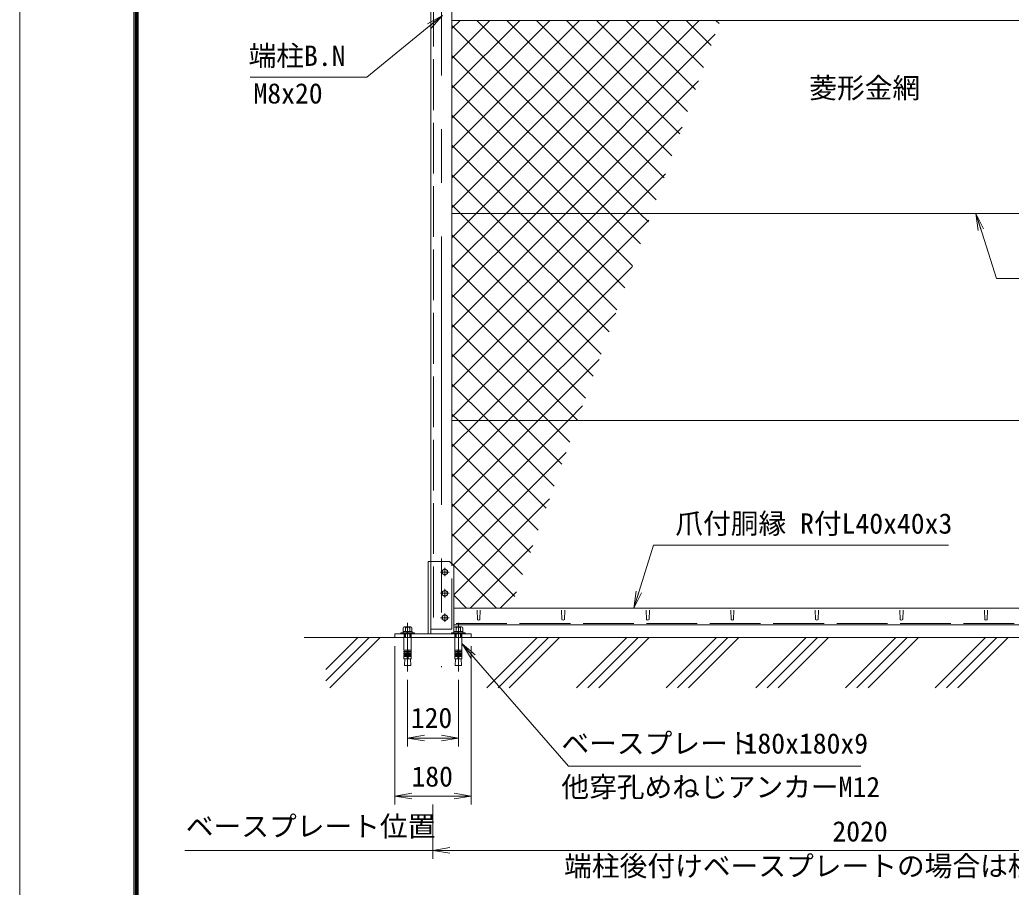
# Model space of a CAD drawing. Units: millimetres, scale not verified. Extents: x -4200 to 4200, y -2970 to 2970.
# Drawn here: x -4200 to -1855, y -110 to 1942 of the extents above; entities that cross this region are included whole.
import ezdxf
from ezdxf.enums import TextEntityAlignment as Align

# ---------------------------------------------------------------- set-up
doc = ezdxf.new("R2010")
doc.units = ezdxf.units.MM
doc.header["$LTSCALE"] = 20
doc.linetypes.add('DASHED', pattern=[7.5, 6, -1.5])
doc.linetypes.add('USER1', pattern=[50.8, 31.75, -6.35, 6.35, -6.35])
for name, color, linetype, lineweight in [('0-0_D-STR1', 1, 'Continuous', 18), ('0-1_D-STR-DIM', 7, 'Continuous', 9), ('0-2_D-STR3', 3, 'Continuous', 13), ('0-3_D-STR-TXT', 7, 'Continuous', 9), ('0-4_0', 7, 'Continuous', 9), ('0-5_D-BMK', 2, 'USER1', 13), ('0-6_D-STR2', 7, 'Continuous', 9), ('0-7_D-TTL', 7, 'Continuous', 9), ('0-A_D-BGD', 7, 'Continuous', 9), ('0-B_D-DCR-HCH', 7, 'Continuous', 9)]:
    doc.layers.add(name, color=color, linetype=linetype, lineweight=lineweight)
doc.styles.add('ＭＳ ゴシック', font='')
doc.styles.get('ＭＳ ゴシック').set_extended_font_data('MS Gothic')

# ---------------------------------------------------------------- blocks, each defined once
blk = doc.blocks.new('_Open')
at = {"layer": '0-4_0'}
blk.add_line((-20, 3.33), (0, 0), dxfattribs=at)
blk.add_lwpolyline([(-20, -3.33), (0, 0), (-20, 0)], dxfattribs=at)

msp = doc.modelspace()

# ---------------------------------------------------------------- linework, layer by layer
at = {"layer": '0-0_D-STR1'}
for p, q in [((-3227.82, 2448.79), (-3227.82, 500.86)), ((-3177.82, 654.85), (-3177.82, 2448.79)), ((-3177.82, 1940.86), (-1235.32, 1940.86)), ((-3173.82, 550.86), (-1247.82, 550.86)), ((-3117.82, 523.98), (-3118.57, 545.48)), ((-3111.82, 523.98), (-3111.07, 545.48)), ((-2917.82, 523.98), (-2918.57, 545.48)), ((-2911.82, 523.98), (-2911.07, 545.48)), ((-2717.82, 523.98), (-2718.57, 545.48)), ((-2711.82, 523.98), (-2711.07, 545.48)), ((-2517.82, 523.98), (-2518.57, 545.48)), ((-2511.82, 523.98), (-2511.07, 545.48)), ((-2317.82, 523.98), (-2318.57, 545.48)), ((-2311.82, 523.98), (-2311.07, 545.48)), ((-2117.82, 523.98), (-2118.57, 545.48)), ((-2111.82, 523.98), (-2111.07, 545.48)), ((-1917.82, 523.98), (-1918.57, 545.48)), ((-1911.82, 523.98), (-1911.07, 545.48)), ((-1247.82, 510.86), (-3173.82, 510.86))]:
    msp.add_line(p, q, dxfattribs=at)
at = {"layer": '0-0_D-STR1', "linetype": 'DASHED'}
for p, q in [((-3221.82, 2448.79), (-3221.82, 500.86)), ((-3177.82, 500.86), (-3177.82, 654.85)), ((-3227.82, 500.86), (-3177.82, 500.86)), ((-1247.82, 513.86), (-3173.82, 513.86))]:
    msp.add_line(p, q, dxfattribs=at)
at = {"layer": '0-0_D-STR1'}
for centre in [(-3114.82, 525.23), (-2914.82, 525.23), (-2714.82, 525.23), (-2514.82, 525.23), (-2314.82, 525.23), (-2114.82, 525.23), (-1914.82, 525.23)]:
    msp.add_arc(centre, 3.25, 202.61986, 337.38014, dxfattribs=at)
at = {"layer": '0-1_D-STR-DIM'}
for p, q in [((-3312.82, 460.86), (-3312.82, 85.84)), ((-3132.82, 460.86), (-3132.82, 85.84)), ((-3282.82, 380.76), (-3282.82, 223.03)), ((-3162.82, 380.76), (-3162.82, 223.03)), ((-3242.82, 243.03), (-3202.82, 243.03)), ((-3272.82, 105.84), (-3172.82, 105.84)), ((-3222.82, 85.84), (-3222.82, -42.65)), ((-3809.76, -22.65), (-3222.82, -22.65)), ((-3182.82, -22.65), (-1242.82, -22.65))]:
    msp.add_line(p, q, dxfattribs=at)
msp.add_lwpolyline([(-2210.54, 176.69), (-2902.31, 176.69), (-3152.78, 464.32)], dxfattribs=at)
at = {"layer": '0-2_D-STR3'}
for p, q in [((-1235.32, 1484.11), (-3177.82, 1484.11)), ((-1235.32, 994.11), (-3177.82, 994.11)), ((-3233.82, 489.86), (-3233.82, 660.85)), ((-3227.82, 489.86), (-3227.82, 660.85)), ((-3173.82, 492.16), (-3173.82, 650.85)), ((-3274.17, 480.86), (-3291.47, 480.86)), ((-3171.47, 480.86), (-3154.17, 480.86))]:
    msp.add_line(p, q, dxfattribs=at)
at = {"layer": '0-2_D-STR3', "lineweight": 18}
for p, q in [((-3293.57, 495.16), (-3272.07, 495.16)), ((-3293.57, 492.16), (-3293.57, 495.16)), ((-3293.21, 495.16), (-3293.21, 503.46)), ((-3272.43, 495.16), (-3293.21, 495.16)), ((-3290.61, 505.96), (-3275.02, 505.96)), ((-3276.82, 505.96), (-3288.82, 505.96)), ((-3288.01, 495.16), (-3288.01, 503.46)), ((-3284.32, 492.16), (-3283.51, 495.16)), ((-3281.32, 495.16), (-3282.12, 492.16)), ((-3277.62, 495.16), (-3277.62, 503.46)), ((-3272.43, 503.46), (-3272.43, 495.16)), ((-3272.07, 495.16), (-3272.07, 492.16)), ((-3152.07, 495.16), (-3173.57, 495.16)), ((-3173.57, 495.16), (-3173.57, 492.16)), ((-3173.21, 503.46), (-3173.21, 495.16)), ((-3173.21, 495.16), (-3152.43, 495.16)), ((-3155.02, 505.96), (-3170.61, 505.96)), ((-3168.82, 505.96), (-3156.82, 505.96)), ((-3168.01, 495.16), (-3168.01, 503.46)), ((-3164.32, 495.16), (-3163.51, 492.16)), ((-3161.32, 492.16), (-3162.12, 495.16)), ((-3157.62, 495.16), (-3157.62, 503.46)), ((-3152.43, 495.16), (-3152.43, 503.46)), ((-3152.07, 492.16), (-3152.07, 495.16)), ((-3298.82, 489.86), (-3298.82, 492.16)), ((-3298.82, 492.16), (-3266.82, 492.16)), ((-3266.82, 489.86), (-3298.82, 489.86)), ((-3272.07, 492.16), (-3293.57, 492.16)), ((-3291.47, 480.86), (-3291.47, 450.82)), ((-3288.82, 480.86), (-3288.82, 489.86)), ((-3287.74, 480.86), (-3287.74, 489.86)), ((-3277.9, 480.86), (-3277.9, 489.86)), ((-3276.82, 489.86), (-3276.82, 480.86)), ((-3274.17, 480.86), (-3274.17, 450.82)), ((-3266.82, 492.16), (-3266.82, 489.86)), ((-3178.82, 492.16), (-3178.82, 489.86)), ((-3146.82, 492.16), (-3178.82, 492.16)), ((-3178.82, 489.86), (-3146.82, 489.86)), ((-3173.57, 492.16), (-3152.07, 492.16)), ((-3171.47, 480.86), (-3171.47, 450.82)), ((-3168.81, 489.86), (-3168.81, 480.86)), ((-3167.73, 480.86), (-3167.73, 489.86)), ((-3157.89, 480.86), (-3157.89, 489.86)), ((-3156.81, 480.86), (-3156.81, 489.86)), ((-3154.17, 480.86), (-3154.17, 450.82)), ((-3146.82, 489.86), (-3146.82, 492.16)), ((-3283.82, 450.82), (-3291.47, 450.82)), ((-3291.47, 448.32), (-3291.03, 450.78)), ((-3291.47, 448.32), (-3283.82, 448.32)), ((-3291.47, 448.32), (-3291.47, 446.82)), ((-3291.47, 446.82), (-3283.82, 446.82)), ((-3291.47, 444.32), (-3291.03, 446.78)), ((-3283.82, 450.82), (-3283.82, 430.86)), ((-3281.82, 450.82), (-3281.82, 430.86)), ((-3281.82, 450.82), (-3274.17, 450.82)), ((-3274.17, 448.32), (-3281.82, 448.32)), ((-3274.17, 446.82), (-3281.82, 446.82)), ((-3274.17, 448.32), (-3274.6, 450.78)), ((-3274.17, 444.32), (-3274.6, 446.78)), ((-3274.17, 448.32), (-3274.17, 446.82)), ((-3163.82, 450.82), (-3171.47, 450.82)), ((-3171.47, 448.32), (-3171.03, 450.78)), ((-3171.47, 448.32), (-3163.82, 448.32)), ((-3171.47, 448.32), (-3171.47, 446.82)), ((-3171.47, 446.82), (-3163.82, 446.82)), ((-3171.47, 444.32), (-3171.03, 446.78)), ((-3163.82, 450.82), (-3163.82, 430.86)), ((-3161.82, 450.82), (-3154.17, 450.82)), ((-3161.82, 450.82), (-3161.82, 430.86)), ((-3154.17, 448.32), (-3161.82, 448.32)), ((-3154.17, 446.82), (-3161.82, 446.82)), ((-3154.17, 448.32), (-3154.6, 450.78)), ((-3154.17, 444.32), (-3154.6, 446.78)), ((-3154.17, 448.32), (-3154.17, 446.82)), ((-3291.47, 444.32), (-3283.82, 444.32)), ((-3291.47, 444.32), (-3291.47, 442.82)), ((-3291.47, 442.82), (-3283.82, 442.82)), ((-3291.47, 440.32), (-3291.03, 442.78)), ((-3291.47, 440.32), (-3283.82, 440.32)), ((-3291.47, 440.32), (-3291.47, 438.82)), ((-3291.47, 438.82), (-3283.82, 438.82)), ((-3291.47, 436.36), (-3291.03, 438.82)), ((-3291.47, 436.36), (-3283.82, 436.36)), ((-3291.47, 436.36), (-3291.47, 430.86)), ((-3274.17, 430.86), (-3291.47, 430.86)), ((-3289.48, 430.86), (-3290.4, 414.76)), ((-3274.17, 444.32), (-3281.82, 444.32)), ((-3274.17, 442.82), (-3281.82, 442.82)), ((-3274.17, 440.32), (-3281.82, 440.32)), ((-3274.17, 438.82), (-3281.82, 438.82)), ((-3274.17, 436.36), (-3281.82, 436.36)), ((-3276.15, 430.86), (-3275.24, 414.76)), ((-3274.17, 440.32), (-3274.6, 442.78)), ((-3274.17, 436.36), (-3274.6, 438.82)), ((-3274.17, 444.32), (-3274.17, 442.82)), ((-3274.17, 440.32), (-3274.17, 438.82)), ((-3274.17, 436.36), (-3274.17, 430.86)), ((-3171.47, 444.32), (-3163.82, 444.32)), ((-3171.47, 444.32), (-3171.47, 442.82)), ((-3171.47, 442.82), (-3163.82, 442.82)), ((-3171.47, 440.32), (-3171.03, 442.78)), ((-3171.47, 440.32), (-3163.82, 440.32)), ((-3171.47, 440.32), (-3171.47, 438.82)), ((-3171.47, 436.36), (-3171.03, 438.82)), ((-3171.47, 438.82), (-3163.82, 438.82)), ((-3171.47, 436.36), (-3163.82, 436.36)), ((-3171.47, 436.36), (-3171.47, 430.86)), ((-3171.47, 430.86), (-3154.17, 430.86)), ((-3169.48, 430.86), (-3170.4, 414.76)), ((-3154.17, 444.32), (-3161.82, 444.32)), ((-3154.17, 442.82), (-3161.82, 442.82)), ((-3154.17, 440.32), (-3161.82, 440.32)), ((-3154.17, 438.82), (-3161.82, 438.82)), ((-3154.17, 436.36), (-3161.82, 436.36)), ((-3156.15, 430.86), (-3155.24, 414.76)), ((-3154.17, 440.32), (-3154.6, 442.78)), ((-3154.17, 436.36), (-3154.6, 438.82)), ((-3154.17, 444.32), (-3154.17, 442.82)), ((-3154.17, 440.32), (-3154.17, 438.82)), ((-3154.17, 436.36), (-3154.17, 430.86)), ((-3290.4, 414.76), (-3275.24, 414.76)), ((-3155.24, 414.76), (-3170.4, 414.76))]:
    msp.add_line(p, q, dxfattribs=at)
at = {"layer": '0-2_D-STR3', "linetype": 'DASHED'}
for p, q in [((-3291.32, 480.86), (-3291.32, 489.86)), ((-3274.31, 480.86), (-3274.31, 489.86)), ((-3171.33, 480.86), (-3171.33, 489.86)), ((-3154.32, 480.86), (-3154.32, 489.86))]:
    msp.add_line(p, q, dxfattribs=at)
at = {"layer": '0-2_D-STR3'}
msp.add_lwpolyline([(-3233.82, 660.85), (-3183.82, 660.85), (-3173.82, 650.85)], dxfattribs=at)
for points in [[(-3188.32, 639.61), (-3194.82, 643.36), (-3201.32, 639.61), (-3201.32, 632.1), (-3194.82, 628.35), (-3188.32, 632.1)], [(-3188.32, 589.61), (-3194.82, 593.36), (-3201.32, 589.61), (-3201.32, 582.1), (-3194.82, 578.35), (-3188.32, 582.1)], [(-3188.32, 531.61), (-3194.82, 535.36), (-3201.32, 531.61), (-3201.32, 524.1), (-3194.82, 520.35), (-3188.32, 524.1)], [(-3312.82, 480.86), (-3132.82, 480.86), (-3132.82, 489.86), (-3312.82, 489.86)]]:
    msp.add_lwpolyline(points, close=True, dxfattribs=at)
for centre in [(-3194.82, 635.86), (-3194.82, 585.86), (-3194.82, 527.86)]:
    msp.add_circle(centre, 6.25, dxfattribs=at)
at = {"layer": '0-2_D-STR3', "lineweight": 18}
for centre, radius, start, end in [((-3290.61, 503.36), 2.6, 2.20423, 177.79577), ((-3282.82, 499.31), 6.65, 38.61324, 141.38676), ((-3275.02, 503.36), 2.6, 2.20423, 177.79577), ((-3170.61, 503.36), 2.6, 2.20423, 177.79577), ((-3162.82, 499.31), 6.65, 38.61324, 141.38676), ((-3155.02, 503.36), 2.6, 2.20423, 177.79577), ((-3282.82, 450.82), 1, 0, 180), ((-3162.82, 450.82), 1, 0, 180)]:
    msp.add_arc(centre, radius, start, end, dxfattribs=at)
at = {"layer": '0-3_D-STR-TXT'}
for points in [[(-3655.22, 1806.17), (-3378.91, 1806.17), (-3202.02, 1951.42)], [(-1578.76, 1330.48), (-1890.09, 1330.48), (-1938.19, 1482.2)], [(-2003.69, 699.72), (-2701.57, 699.72), (-2746.93, 552.77)]]:
    msp.add_lwpolyline(points, dxfattribs=at)
at = {"layer": '0-5_D-BMK'}
for p, q in [((-3202.82, 2445.57), (-3202.82, 410.86)), ((-3184.82, 635.86), (-3204.82, 635.86)), ((-3194.82, 645.86), (-3194.82, 625.86)), ((-3194.82, 595.86), (-3194.82, 575.86)), ((-3184.82, 585.86), (-3204.82, 585.86)), ((-3184.82, 527.86), (-3204.82, 527.86)), ((-3194.82, 537.86), (-3194.82, 517.86)), ((-3282.82, 515.76), (-3282.82, 400.76)), ((-3162.82, 515.76), (-3162.82, 400.76))]:
    msp.add_line(p, q, dxfattribs=at)
at = {"layer": '0-6_D-STR2'}
for p, q in [((-3177.82, 1921.76), (-3158.72, 1940.86)), ((-3177.82, 1851.05), (-3088.01, 1940.86)), ((-3177.82, 1780.34), (-3017.3, 1940.86)), ((-3177.82, 1709.63), (-2946.59, 1940.86)), ((-3177.82, 1638.92), (-2875.88, 1940.86)), ((-3177.82, 1568.21), (-2805.17, 1940.86)), ((-3177.82, 1497.5), (-2734.46, 1940.86)), ((-2733.16, 1484.11), (-3177.82, 1928.77)), ((-3120.5, 1484.11), (-2663.75, 1940.86)), ((-2694.83, 1516.49), (-3119.2, 1940.86)), ((-3049.79, 1484.11), (-2593.04, 1940.86)), ((-2676.24, 1568.61), (-3048.49, 1940.86)), ((-2657.65, 1620.73), (-2977.77, 1940.86)), ((-2639.07, 1672.86), (-2907.06, 1940.86)), ((-2620.48, 1724.98), (-2836.35, 1940.86)), ((-2601.89, 1777.1), (-2765.64, 1940.86)), ((-2583.3, 1829.23), (-2694.93, 1940.86)), ((-2564.71, 1881.35), (-2624.22, 1940.86)), ((-2546.13, 1933.47), (-2553.51, 1940.86)), ((-2979.08, 1484.11), (-2555.23, 1907.96)), ((-2803.87, 1484.11), (-3177.82, 1858.06)), ((-2874.58, 1484.11), (-3177.82, 1787.35)), ((-2908.37, 1484.11), (-2594.42, 1798.05)), ((-2945.29, 1484.11), (-3177.82, 1716.64)), ((-2837.66, 1484.11), (-2633.61, 1688.15)), ((-3016, 1484.11), (-3177.82, 1645.92)), ((-3086.71, 1484.11), (-3177.82, 1575.21)), ((-2766.95, 1484.11), (-2672.8, 1578.25)), ((-3157.42, 1484.11), (-3177.82, 1504.5)), ((-3177.82, 1426.79), (-3120.5, 1484.11)), ((-3177.82, 1356.08), (-3049.79, 1484.11)), ((-3177.82, 1285.37), (-2979.08, 1484.11)), ((-3177.82, 1214.66), (-2908.37, 1484.11)), ((-3177.82, 1143.94), (-2837.66, 1484.11)), ((-3177.82, 1073.23), (-2766.95, 1484.11)), ((-2824.94, 1151.63), (-3157.42, 1484.11)), ((-2806.35, 1203.75), (-3086.71, 1484.11)), ((-2787.77, 1255.87), (-3016, 1484.11)), ((-2769.18, 1308), (-2945.29, 1484.11)), ((-2750.59, 1360.12), (-2874.58, 1484.11)), ((-2732, 1412.24), (-2803.87, 1484.11)), ((-2713.42, 1464.37), (-2733.16, 1484.11)), ((-3177.82, 1002.52), (-2712, 1468.34)), ((-2843.53, 1099.5), (-3177.82, 1433.79)), ((-2862.12, 1047.38), (-3177.82, 1363.08)), ((-3115.52, 994.11), (-2751.19, 1358.44)), ((-2880.7, 995.26), (-3177.82, 1292.37)), ((-3044.81, 994.11), (-2790.38, 1248.54)), ((-2950.26, 994.11), (-3177.82, 1221.66)), ((-3020.97, 994.11), (-3177.82, 1150.95)), ((-2974.1, 994.11), (-2829.57, 1138.63)), ((-3091.68, 994.11), (-3177.82, 1080.24)), ((-3162.4, 994.11), (-3177.82, 1009.53)), ((-2903.39, 994.11), (-2868.77, 1028.73)), ((-3177.82, 931.81), (-3115.52, 994.11)), ((-3177.82, 861.1), (-3044.81, 994.11)), ((-3177.82, 790.39), (-2974.1, 994.11)), ((-3177.82, 719.68), (-2903.39, 994.11)), ((-2955.05, 786.77), (-3162.4, 994.11)), ((-2936.47, 838.89), (-3091.68, 994.11)), ((-2917.88, 891.01), (-3020.97, 994.11)), ((-2899.29, 943.13), (-2950.26, 994.11)), ((-2973.64, 734.64), (-3177.82, 938.82)), ((-3174.88, 651.91), (-2907.96, 918.83)), ((-2992.23, 682.52), (-3177.82, 868.11)), ((-3010.82, 630.4), (-3177.82, 797.4)), ((-3173.82, 582.26), (-2947.15, 808.92)), ((-3029.41, 578.27), (-3177.82, 726.69)), ((-3134.51, 550.86), (-2986.35, 699.02)), ((-3072.7, 550.86), (-3177.82, 655.98)), ((-3063.8, 550.86), (-3025.54, 589.12)), ((-3143.41, 550.86), (-3173.82, 581.26))]:
    msp.add_line(p, q, dxfattribs=at)
at = {"layer": '0-7_D-TTL', "color": 2, "lineweight": 18}
msp.add_lwpolyline([(-4200, 2970), (4200, 2970), (4200, -2970), (-4200, -2970)], close=True, dxfattribs=at)
at = {"layer": '0-7_D-TTL'}
for points in [[(-3930, 2750), (3930, 2750), (3930, -2750), (-3930, -2750)], [(-3927.5, 2747.5), (3927.5, 2747.5), (3927.5, -2747.5), (-3927.5, -2747.5)], [(-3925, 2745), (3925, 2745), (3925, -2745), (-3925, -2745)], [(-3922.5, 2742.5), (3922.5, 2742.5), (3922.5, -2742.5), (-3922.5, -2742.5)], [(-3920, 2740), (3920, 2740), (3920, -2740), (-3920, -2740)]]:
    msp.add_lwpolyline(points, close=True, dxfattribs=at)
at = {"layer": '0-A_D-BGD'}
msp.add_line((-3527.82, 480.86), (-702.82, 480.86), dxfattribs=at)
at = {"layer": '0-B_D-DCR-HCH'}
for p, q in [((-3476.33, 378.62), (-3374.1, 480.86)), ((-3476.33, 405.14), (-3400.61, 480.86)), ((-3466.64, 361.79), (-3347.58, 480.86)), ((-3095.41, 361.79), (-2976.35, 480.86)), ((-3068.9, 361.79), (-2949.83, 480.86)), ((-3042.38, 361.79), (-2923.32, 480.86)), ((-2883.28, 361.79), (-2764.22, 480.86)), ((-2856.76, 361.79), (-2737.7, 480.86)), ((-2830.25, 361.79), (-2711.19, 480.86)), ((-2671.15, 361.79), (-2552.09, 480.86)), ((-2644.63, 361.79), (-2525.57, 480.86)), ((-2618.11, 361.79), (-2499.05, 480.86)), ((-2459.02, 361.79), (-2339.95, 480.86)), ((-2432.5, 361.79), (-2313.44, 480.86)), ((-2405.98, 361.79), (-2286.92, 480.86)), ((-2246.88, 361.79), (-2127.82, 480.86)), ((-2220.37, 361.79), (-2101.31, 480.86)), ((-2193.85, 361.79), (-2074.79, 480.86)), ((-2034.75, 361.79), (-1915.69, 480.86)), ((-2008.24, 361.79), (-1889.17, 480.86)), ((-1981.72, 361.79), (-1862.66, 480.86))]:
    msp.add_line(p, q, dxfattribs=at)

# ---------------------------------------------------------------- block references
at = {"layer": '0-1_D-STR-DIM', "xscale": 2, "yscale": 2}
for p, rotation in [((-3154.1, 465.82), 131.27553), ((-3282.82, 243.03), 180), ((-3312.82, 105.84), 180), ((-3222.82, -22.65), 180)]:
    msp.add_blockref('_Open', p, dxfattribs=dict(at, rotation=rotation))
for p in [(-3162.82, 243.03), (-3132.82, 105.84)]:
    msp.add_blockref('_Open', p, dxfattribs=at)
at = {"layer": '0-3_D-STR-TXT', "xscale": 2, "yscale": 2}
for p, rotation in [((-3200.47, 1952.68), 39.38905), ((-1938.79, 1484.11), 107.58773), ((-2747.52, 550.86), 252.84683)]:
    msp.add_blockref('_Open', p, dxfattribs=dict(at, rotation=rotation))

# ---------------------------------------------------------------- texts
at = {"layer": '0-1_D-STR-DIM', "style": 'ＭＳ ゴシック'}
for s, p in [('120', (-3275.34, 252.69)), ('180', (-3273.74, 113.99)), ('2020', (-2278.07, -15.9))]:
    msp.add_text(s, height=48.09, dxfattribs=at).set_placement(p, align=Align.BOTTOM_LEFT)
at = {"layer": '0-3_D-STR-TXT', "style": 'ＭＳ ゴシック'}
for s, p in [('端柱B.N', (-3659.02, 1818.76)), ('菱形金網', (-2332.77, 1742.56)), ('M8x20', (-3647.31, 1729.77)), ('爪付胴縁 R付L40x40x3', (-2649.63, 712.31)), ('ベースプレート', (-2919, 192.09)), (' 180x180x9', (-2520.83, 192.09)), ('他穿孔めねじアンカーM12', (-2919.24, 89.07)), ('ベースプレート位置', (-3807.44, -3.95)), ('端柱後付けベースプレートの場合は柱間隔+20mm', (-2912.57, -97.92))]:
    msp.add_text(s, height=48.09, dxfattribs=at).set_placement(p, align=Align.BOTTOM_LEFT)

doc.saveas('drawing.dxf')
